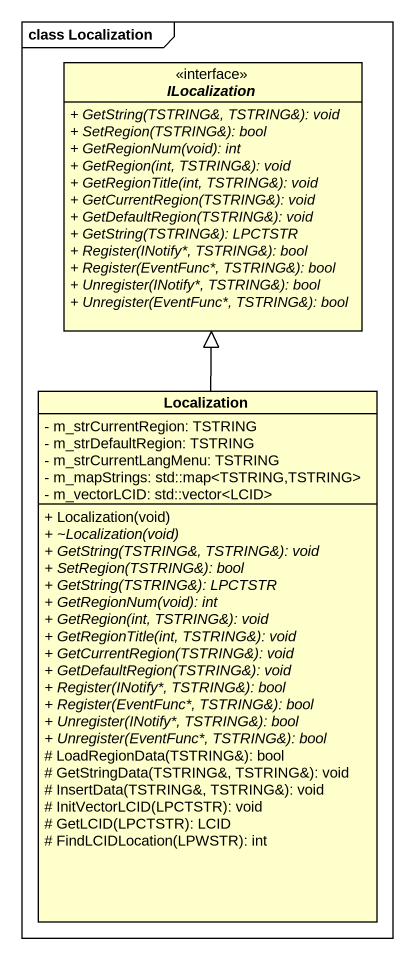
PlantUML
@startuml
mainframe class Localization
hide circle
hide empty members
skinparam classAttributeIconSize 0
interface ILocalization <<interface>> {
  {abstract} + GetString(TSTRING&, TSTRING&): void
  {abstract} + SetRegion(TSTRING&): bool
  {abstract} + GetRegionNum(void): int
  {abstract} + GetRegion(int, TSTRING&): void
  {abstract} + GetRegionTitle(int, TSTRING&): void
  {abstract} + GetCurrentRegion(TSTRING&): void
  {abstract} + GetDefaultRegion(TSTRING&): void
  {abstract} + GetString(TSTRING&): LPCTSTR
  {abstract} + Register(INotify*, TSTRING&): bool
  {abstract} + Register(EventFunc*, TSTRING&): bool
  {abstract} + Unregister(INotify*, TSTRING&): bool
  {abstract} + Unregister(EventFunc*, TSTRING&): bool
}
class Localization {
  - m_strCurrentRegion: TSTRING
  - m_strDefaultRegion: TSTRING
  - m_strCurrentLangMenu: TSTRING
  - m_mapStrings: std::map<TSTRING,TSTRING>
  - m_vectorLCID: std::vector<LCID>
  + Localization(void)
  {abstract} + ~Localization(void)
  {abstract} + GetString(TSTRING&, TSTRING&): void
  {abstract} + SetRegion(TSTRING&): bool
  {abstract} + GetString(TSTRING&): LPCTSTR
  {abstract} + GetRegionNum(void): int
  {abstract} + GetRegion(int, TSTRING&): void
  {abstract} + GetRegionTitle(int, TSTRING&): void
  {abstract} + GetCurrentRegion(TSTRING&): void
  {abstract} + GetDefaultRegion(TSTRING&): void
  {abstract} + Register(INotify*, TSTRING&): bool
  {abstract} + Register(EventFunc*, TSTRING&): bool
  {abstract} + Unregister(INotify*, TSTRING&): bool
  {abstract} + Unregister(EventFunc*, TSTRING&): bool
  # LoadRegionData(TSTRING&): bool
  # GetStringData(TSTRING&, TSTRING&): void
  # InsertData(TSTRING&, TSTRING&): void
  # InitVectorLCID(LPCTSTR): void
  # GetLCID(LPCTSTR): LCID
  # FindLCIDLocation(LPWSTR): int
}
Localization -up-|> ILocalization
@enduml
